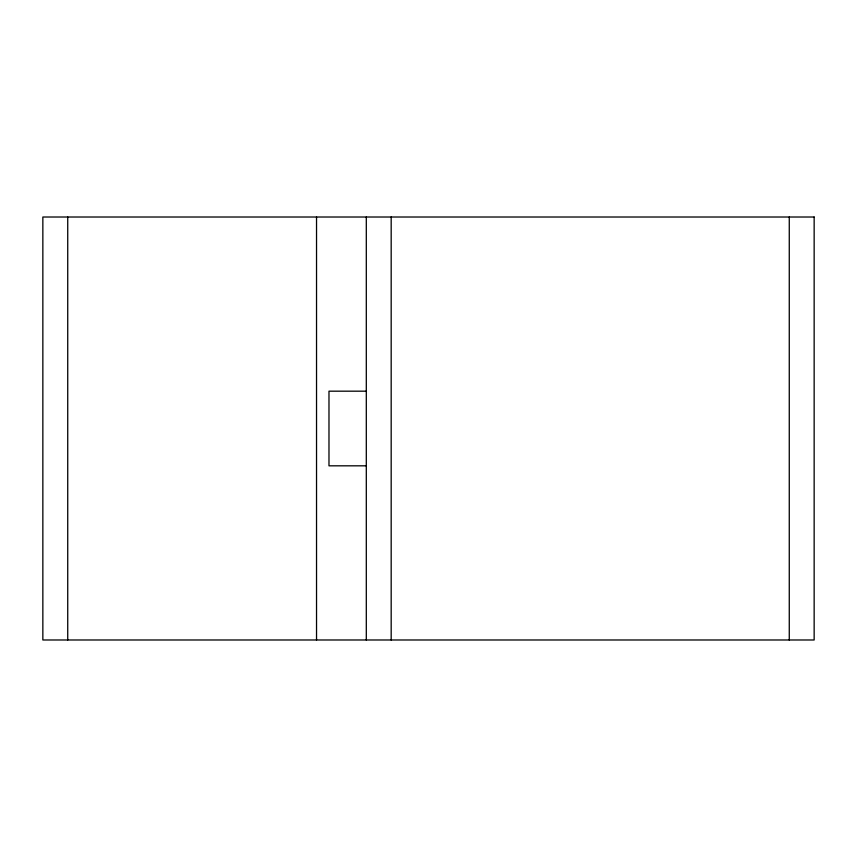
<?xml version="1.0" encoding="UTF-8"?>
<svg xmlns="http://www.w3.org/2000/svg" width="857" height="857" viewBox="0 0 857 857"><rect width="100%" height="100%" fill="white"/><g stroke="black" fill="none" stroke-linecap="round" stroke-linejoin="round"><path stroke-width="1.29" d="M366.432 391.178L328.981 391.178L328.981 465.822L366.432 465.822M789.265 217.014L789.265 639.986M391.178 217.014L391.178 639.986M366.303 217.014L366.303 639.986M316.533 217.014L316.533 639.986M67.735 217.014L67.735 639.986M814.15 217.014L42.85 217.014L42.85 639.986L814.15 639.986L814.15 217.014"/></g></svg>
